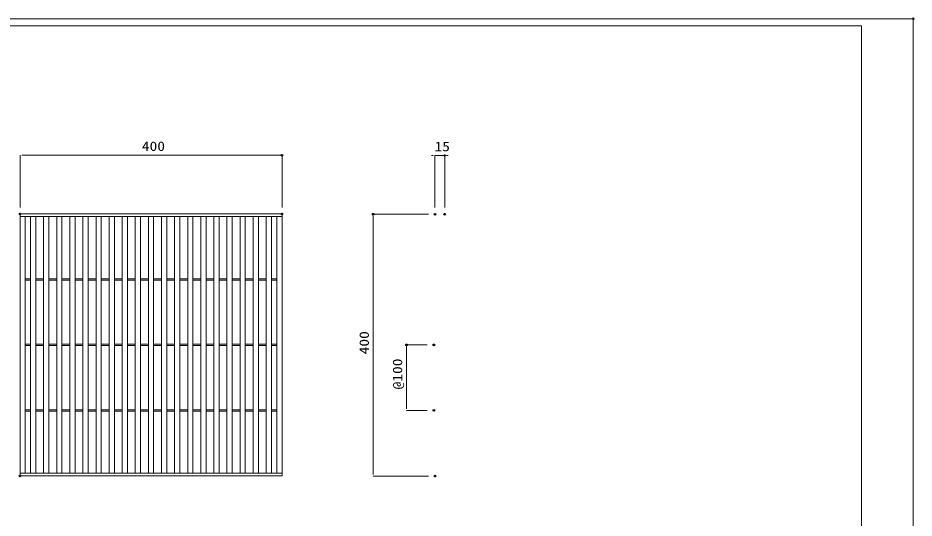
# Model space of a CAD drawing. Units: millimetres on the paper, with parts at other scales. Extents: x -216 to 216, y -153 to 153.
# Drawn here: x -58.1 to 215.6, y 0.1 to 152.9 of the extents above; entities that cross this region are included whole.
import ezdxf
from ezdxf.enums import TextEntityAlignment as Align

# ---------------------------------------------------------------- set-up
doc = ezdxf.new("R2010")
doc.units = ezdxf.units.MM
doc.header["$PDMODE"] = 32
doc.header["$PDSIZE"] = 0.5
for name, color, linetype, lineweight in [('0-0_A1FRAME', 1, 'Continuous', 9), ('0-2_蓋', 3, 'Continuous', 9), ('0-4_寸法', 4, 'Continuous', 9)]:
    doc.layers.add(name, color=color, linetype=linetype, lineweight=lineweight)
doc.layers.add('0-6_Defpoints', color=7, linetype='Continuous')
doc.styles.add('ＭＳ ゴシック', font='')
doc.styles.get('ＭＳ ゴシック').set_extended_font_data('MS Gothic')

msp = doc.modelspace()

# ---------------------------------------------------------------- linework, layer by layer
at = {"layer": '0-0_A1FRAME'}
msp.add_lwpolyline([(-215.332, 152.642), (-215.332, -152.65), (215.329, -152.65), (215.329, 152.642)], close=True, dxfattribs=at)
msp.add_lwpolyline([(199.523, -150.495), (199.523, 150.487), (-209.584, 150.487)], dxfattribs=at)
msp.add_point((215.329, 152.642), dxfattribs=at)
at = {"layer": '0-2_蓋'}
for p, q in [((-57.453, 13.017), (-57.453, 93.017)), ((-57.453, 93.017), (22.547, 93.017)), ((-57.453, 92.217), (22.547, 92.217)), ((-55.853, 13.817), (-55.853, 92.217)), ((-54.253, 13.817), (-54.253, 92.217)), ((-52.653, 13.817), (-52.653, 92.217)), ((-50.253, 13.817), (-50.253, 92.217)), ((-48.653, 13.817), (-48.653, 92.217)), ((-46.253, 13.817), (-46.253, 92.217)), ((-44.653, 13.817), (-44.653, 92.217)), ((-42.253, 13.817), (-42.253, 92.217)), ((-40.653, 13.817), (-40.653, 92.217)), ((-38.253, 13.817), (-38.253, 92.217)), ((-36.653, 13.817), (-36.653, 92.217)), ((-34.253, 13.817), (-34.253, 92.217)), ((-32.653, 13.817), (-32.653, 92.217)), ((-30.253, 13.817), (-30.253, 92.217)), ((-28.653, 13.817), (-28.653, 92.217)), ((-26.253, 13.817), (-26.253, 92.217)), ((-24.653, 13.817), (-24.653, 92.217)), ((-22.253, 13.817), (-22.253, 92.217)), ((-20.653, 13.817), (-20.653, 92.217)), ((-18.253, 13.817), (-18.253, 92.217)), ((-16.653, 13.817), (-16.653, 92.217)), ((-14.253, 13.817), (-14.253, 92.217)), ((-12.653, 13.817), (-12.653, 92.217)), ((-10.253, 13.817), (-10.253, 92.217)), ((-8.653, 13.817), (-8.653, 92.217)), ((-6.253, 13.817), (-6.253, 92.217)), ((-4.653, 13.817), (-4.653, 92.217)), ((-2.253, 13.817), (-2.253, 92.217)), ((-0.653, 13.817), (-0.653, 92.217)), ((1.747, 13.817), (1.747, 92.217)), ((3.347, 13.817), (3.347, 92.217)), ((5.747, 13.817), (5.747, 92.217)), ((7.347, 13.817), (7.347, 92.217)), ((9.747, 13.817), (9.747, 92.217)), ((11.347, 13.817), (11.347, 92.217)), ((13.747, 13.817), (13.747, 92.217)), ((15.347, 13.817), (15.347, 92.217)), ((17.747, 13.817), (17.747, 92.217)), ((19.347, 13.817), (19.347, 92.217)), ((20.947, 13.817), (20.947, 92.217)), ((22.547, 13.017), (22.547, 93.017)), ((-55.853, 73.217), (-54.253, 73.217)), ((-55.853, 72.817), (-54.253, 72.817)), ((-52.653, 73.217), (-50.253, 73.217)), ((-52.653, 72.817), (-50.253, 72.817)), ((-48.653, 73.217), (-46.253, 73.217)), ((-48.653, 72.817), (-46.253, 72.817)), ((-44.653, 73.217), (-42.253, 73.217)), ((-44.653, 72.817), (-42.253, 72.817)), ((-40.653, 73.217), (-38.253, 73.217)), ((-40.653, 72.817), (-38.253, 72.817)), ((-36.653, 73.217), (-34.253, 73.217)), ((-36.653, 72.817), (-34.253, 72.817)), ((-32.653, 73.217), (-30.253, 73.217)), ((-32.653, 72.817), (-30.253, 72.817)), ((-28.653, 73.217), (-26.253, 73.217)), ((-28.653, 72.817), (-26.253, 72.817)), ((-24.653, 73.217), (-22.253, 73.217)), ((-24.653, 72.817), (-22.253, 72.817)), ((-20.653, 73.217), (-18.253, 73.217)), ((-20.653, 72.817), (-18.253, 72.817)), ((-16.653, 73.217), (-14.253, 73.217)), ((-16.653, 72.817), (-14.253, 72.817)), ((-12.653, 73.217), (-10.253, 73.217)), ((-12.653, 72.817), (-10.253, 72.817)), ((-8.653, 73.217), (-6.253, 73.217)), ((-8.653, 72.817), (-6.253, 72.817)), ((-4.653, 73.217), (-2.253, 73.217)), ((-4.653, 72.817), (-2.253, 72.817)), ((-0.653, 73.217), (1.747, 73.217)), ((-0.653, 72.817), (1.747, 72.817)), ((3.347, 73.217), (5.747, 73.217)), ((3.347, 72.817), (5.747, 72.817)), ((7.347, 73.217), (9.747, 73.217)), ((7.347, 72.817), (9.747, 72.817)), ((11.347, 73.217), (13.747, 73.217)), ((11.347, 72.817), (13.747, 72.817)), ((15.347, 73.217), (17.747, 73.217)), ((15.347, 72.817), (17.747, 72.817)), ((19.347, 73.217), (20.947, 73.217)), ((19.347, 72.817), (20.947, 72.817)), ((-55.853, 53.217), (-54.253, 53.217)), ((-55.853, 52.817), (-54.253, 52.817)), ((-52.653, 53.217), (-50.253, 53.217)), ((-52.653, 52.817), (-50.253, 52.817)), ((-48.653, 53.217), (-46.253, 53.217)), ((-48.653, 52.817), (-46.253, 52.817)), ((-44.653, 53.217), (-42.253, 53.217)), ((-44.653, 52.817), (-42.253, 52.817)), ((-40.653, 53.217), (-38.253, 53.217)), ((-40.653, 52.817), (-38.253, 52.817)), ((-36.653, 53.217), (-34.253, 53.217)), ((-36.653, 52.817), (-34.253, 52.817)), ((-32.653, 53.217), (-30.253, 53.217)), ((-32.653, 52.817), (-30.253, 52.817)), ((-28.653, 53.217), (-26.253, 53.217)), ((-28.653, 52.817), (-26.253, 52.817)), ((-24.653, 53.217), (-22.253, 53.217)), ((-24.653, 52.817), (-22.253, 52.817)), ((-20.653, 53.217), (-18.253, 53.217)), ((-20.653, 52.817), (-18.253, 52.817)), ((-16.653, 53.217), (-14.253, 53.217)), ((-16.653, 52.817), (-14.253, 52.817)), ((-12.653, 53.217), (-10.253, 53.217)), ((-12.653, 52.817), (-10.253, 52.817)), ((-8.653, 53.217), (-6.253, 53.217)), ((-8.653, 52.817), (-6.253, 52.817)), ((-4.653, 53.217), (-2.253, 53.217)), ((-4.653, 52.817), (-2.253, 52.817)), ((-0.653, 53.217), (1.747, 53.217)), ((-0.653, 52.817), (1.747, 52.817)), ((3.347, 53.217), (5.747, 53.217)), ((3.347, 52.817), (5.747, 52.817)), ((7.347, 53.217), (9.747, 53.217)), ((7.347, 52.817), (9.747, 52.817)), ((11.347, 53.217), (13.747, 53.217)), ((11.347, 52.817), (13.747, 52.817)), ((15.347, 53.217), (17.747, 53.217)), ((15.347, 52.817), (17.747, 52.817)), ((19.347, 53.217), (20.947, 53.217)), ((19.347, 52.817), (20.947, 52.817)), ((-55.853, 33.217), (-54.253, 33.217)), ((-52.653, 33.217), (-50.253, 33.217)), ((-48.653, 33.217), (-46.253, 33.217)), ((-44.653, 33.217), (-42.253, 33.217)), ((-40.653, 33.217), (-38.253, 33.217)), ((-36.653, 33.217), (-34.253, 33.217)), ((-32.653, 33.217), (-30.253, 33.217)), ((-28.653, 33.217), (-26.253, 33.217)), ((-24.653, 33.217), (-22.253, 33.217)), ((-20.653, 33.217), (-18.253, 33.217)), ((-16.653, 33.217), (-14.253, 33.217)), ((-12.653, 33.217), (-10.253, 33.217)), ((-8.653, 33.217), (-6.253, 33.217)), ((-4.653, 33.217), (-2.253, 33.217)), ((-0.653, 33.217), (1.747, 33.217)), ((3.347, 33.217), (5.747, 33.217)), ((7.347, 33.217), (9.747, 33.217)), ((11.347, 33.217), (13.747, 33.217)), ((15.347, 33.217), (17.747, 33.217)), ((19.347, 33.217), (20.947, 33.217)), ((-55.853, 32.817), (-54.253, 32.817)), ((-52.653, 32.817), (-50.253, 32.817)), ((-48.653, 32.817), (-46.253, 32.817)), ((-44.653, 32.817), (-42.253, 32.817)), ((-40.653, 32.817), (-38.253, 32.817)), ((-36.653, 32.817), (-34.253, 32.817)), ((-32.653, 32.817), (-30.253, 32.817)), ((-28.653, 32.817), (-26.253, 32.817)), ((-24.653, 32.817), (-22.253, 32.817)), ((-20.653, 32.817), (-18.253, 32.817)), ((-16.653, 32.817), (-14.253, 32.817)), ((-12.653, 32.817), (-10.253, 32.817)), ((-8.653, 32.817), (-6.253, 32.817)), ((-4.653, 32.817), (-2.253, 32.817)), ((-0.653, 32.817), (1.747, 32.817)), ((3.347, 32.817), (5.747, 32.817)), ((7.347, 32.817), (9.747, 32.817)), ((11.347, 32.817), (13.747, 32.817)), ((15.347, 32.817), (17.747, 32.817)), ((19.347, 32.817), (20.947, 32.817)), ((-57.453, 13.817), (22.547, 13.817)), ((-57.453, 13.017), (22.547, 13.017))]:
    msp.add_line(p, q, dxfattribs=at)
at = {"layer": '0-4_寸法'}
for p, q in [((-57.453, 95.017), (-57.453, 110.95)), ((-56.953, 110.95), (22.047, 110.95)), ((22.547, 95.017), (22.547, 110.95)), ((68.748, 110.87), (68.248, 110.87)), ((69.248, 94.937), (69.248, 110.87)), ((69.248, 110.87), (72.248, 110.87)), ((72.248, 94.937), (72.248, 110.87)), ((72.748, 110.87), (73.248, 110.87)), ((67.248, 92.937), (50.39, 92.937)), ((50.39, 13.437), (50.39, 92.437)), ((66.925, 53.017), (60.559, 53.017)), ((60.559, 33.517), (60.559, 52.517)), ((66.925, 33.017), (60.559, 33.017)), ((67.248, 12.937), (50.39, 12.937))]:
    msp.add_line(p, q, dxfattribs=at)
at = {"layer": '0-6_Defpoints'}
for p in [(22.547, 110.95), (72.248, 110.87), (-57.453, 93.017), (-57.453, 93.017), (22.547, 93.017), (50.39, 92.937), (69.248, 92.937), (69.248, 92.937), (72.248, 92.937), (60.559, 53.017), (68.925, 53.017), (68.925, 33.017), (-57.453, 13.017), (69.248, 12.937)]:
    msp.add_point(p, dxfattribs=at)

# ---------------------------------------------------------------- texts
at = {"layer": '0-4_寸法', "style": 'ＭＳ ゴシック', "width": 1.2}
for s, p in [('400', (-20.253, 111.395)), ('15', (69.103, 111.315))]:
    msp.add_text(s, height=2.889, dxfattribs=at).set_placement(p, align=Align.BOTTOM_LEFT)
for s, p in [('400', (49.945, 50.137)), ('@100', (60.114, 39.417))]:
    msp.add_text(s, height=2.889, rotation=90, dxfattribs=at).set_placement(p, align=Align.BOTTOM_LEFT)

doc.saveas('drawing.dxf')
